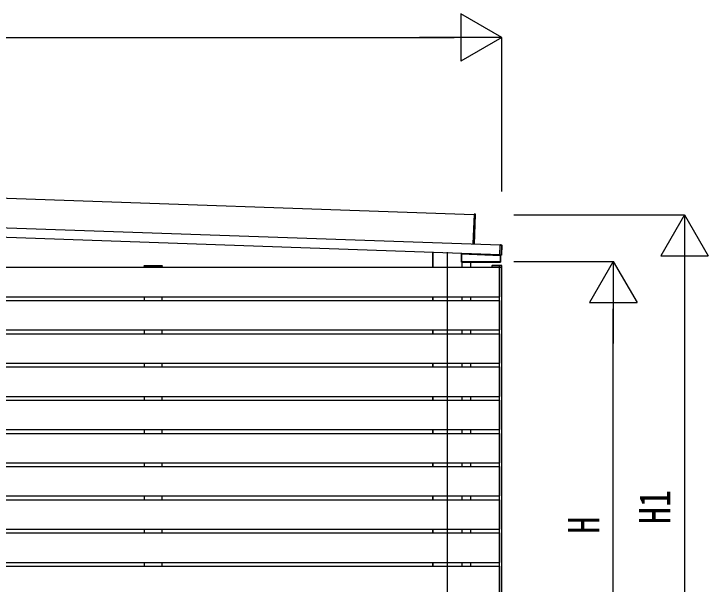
# Model space of a CAD drawing. Units: millimetres, scale not verified. Extents: x -16820 to 16820, y -11880 to 11880.
# Drawn here: x 223 to 3152, y -4121 to -1716 of the extents above; entities that cross this region are included whole.
import ezdxf
from ezdxf.enums import TextEntityAlignment as Align

# ---------------------------------------------------------------- set-up
doc = ezdxf.new("R2010")
doc.units = ezdxf.units.MM
doc.header["$LTSCALE"] = 60
for name, color, linetype in [('0-3_YKK_12', 2, 'Continuous'), ('0-4_YKK_A1', 4, 'Continuous'), ('0-5_YKK_D', 6, 'Continuous')]:
    doc.layers.add(name, color=color, linetype=linetype)
doc.styles.add('ＭＳ ゴシック', font='')
doc.styles.get('ＭＳ ゴシック').set_extended_font_data('MS Gothic')

msp = doc.modelspace()

# ---------------------------------------------------------------- linework, layer by layer
at = {"layer": '0-3_YKK_12'}
msp.add_line((2051.52, -5512.49), (2051.52, -2720.99), dxfattribs=at)
at = {"layer": '0-4_YKK_A1'}
for p, q in [((2163.73, -2563.72), (-2150.84, -2413.05)), ((2273.79, -2691.94), (-2720.86, -2517.52)), ((2272.4, -2731.91), (-2722.26, -2557.49)), ((2165.42, -2687.19), (2169.8, -2561.76)), ((2169.33, -2561.75), (2169.8, -2561.76)), ((2280.85, -2691.64), (2273.81, -2691.4)), ((2273.83, -2690.9), (2273.84, -2690.55)), ((2275.04, -2690.59), (2273.84, -2690.55)), ((2273.84, -2690.55), (2273.84, -2690.55)), ((2275.04, -2690.59), (2273.84, -2690.55)), ((2275.04, -2690.59), (2275.04, -2690.59)), ((2275.64, -2690.5), (2281.34, -2690.7)), ((2275.64, -2690.5), (2275.64, -2690.57)), ((2279.41, -2732.7), (2280.85, -2691.64)), ((2281.35, -2691.66), (2279.91, -2732.71)), ((2281.82, -2691.21), (2280.36, -2733.19)), ((2281.35, -2691.66), (2280.85, -2691.64)), ((2280.87, -2691.14), (2281.34, -2690.7)), ((2281.82, -2691.21), (2281.35, -2691.66)), ((1989.02, -2722.02), (1989.02, -2784.99)), ((1990.22, -2722.06), (1990.22, -2784.99)), ((1990.62, -2722.07), (1990.62, -2784.99)), ((2110.42, -2728.77), (2110.42, -2762.24)), ((2110.42, -2728.77), (2110.8, -2728.78)), ((2111.1, -2728.48), (2110.72, -2728.47)), ((2110.8, -2728.78), (2111.1, -2728.78)), ((2110.8, -2728.78), (2110.8, -2761.86)), ((2110.92, -2728.27), (2110.92, -2726.27)), ((2111.1, -2728.78), (2111.11, -2728.48)), ((2111.11, -2728.48), (2273.91, -2734.17)), ((2111.27, -2728.28), (2111.57, -2728.28)), ((2111.27, -2728.29), (2111.57, -2728.3)), ((2111.57, -2728.28), (2111.57, -2726.3)), ((2273.41, -2733.95), (2111.57, -2728.3)), ((2272.36, -2732.95), (2272.35, -2733.3)), ((2272.35, -2733.3), (2273.55, -2733.34)), ((2272.35, -2733.3), (2272.35, -2733.3)), ((2272.35, -2733.3), (2273.55, -2733.34)), ((2273.44, -2733.34), (2273.41, -2733.95)), ((2273.71, -2733.96), (2273.41, -2733.95)), ((2273.55, -2733.34), (2273.55, -2733.34)), ((2273.71, -2733.96), (2273.74, -2733.35)), ((2273.82, -2734.14), (2273.85, -2733.36)), ((2275.93, -2734.24), (2273.91, -2734.17)), ((2274.15, -2733.4), (2274.14, -2733.47)), ((2279.84, -2733.67), (2274.14, -2733.47)), ((2275.63, -2762.25), (2276.59, -2734.56)), ((2275.93, -2734.24), (2275.92, -2734.54)), ((2276.3, -2734.25), (2275.93, -2734.24)), ((2276.21, -2734.55), (2276.59, -2734.56)), ((2279.84, -2733.67), (2279.4, -2733.2)), ((2279.91, -2732.71), (2279.41, -2732.7)), ((2279.91, -2732.71), (2280.36, -2733.19)), ((771.72, -2779.99), (771.8, -2778.44)), ((771.72, -2779.99), (847.72, -2779.99)), ((772.22, -2779.99), (772.22, -2784.99)), ((772.22, -2779.99), (847.22, -2779.99)), ((772.8, -2777.49), (846.64, -2777.49)), ((847.22, -2779.99), (847.22, -2784.99)), ((847.64, -2778.44), (847.72, -2779.99)), ((2110.8, -2761.86), (2110.42, -2762.24)), ((2110.72, -2762.54), (2111.1, -2762.16)), ((2110.72, -2762.54), (2275.33, -2762.54)), ((2111.1, -2761.86), (2110.8, -2761.86)), ((2111.1, -2761.86), (2111.1, -2762.16)), ((2111.1, -2762.16), (2274.96, -2762.16)), ((2112.42, -2762.54), (2112.42, -2784.99)), ((2112.42, -2762.99), (2112.82, -2762.99)), ((2112.82, -2762.99), (2112.82, -2784.99)), ((2112.82, -2762.99), (2113.12, -2762.99)), ((2113.12, -2762.99), (2148.52, -2762.99)), ((2119.92, -2762.99), (2119.92, -2762.79)), ((2122.92, -2762.79), (2119.92, -2762.79)), ((2122.92, -2762.54), (2122.92, -2762.79)), ((2122.92, -2762.79), (2122.92, -2762.99)), ((2146.42, -2762.79), (2143.42, -2762.79)), ((2143.42, -2762.99), (2143.42, -2762.79)), ((2146.42, -2762.79), (2146.42, -2762.99)), ((2148.52, -2762.99), (2149.02, -2762.99)), ((2149.02, -2762.99), (2149.02, -2784.99)), ((2268.63, -2777.49), (2240.62, -2777.49)), ((2268.63, -2777.49), (2270.62, -2777.49)), ((2280.53, -2777.49), (2270.62, -2777.49)), ((2274.96, -2761.86), (2274.96, -2762.16)), ((2274.96, -2762.16), (2275.33, -2762.54)), ((2275.63, -2762.25), (2275.26, -2761.87)), ((2281.53, -2784.99), (2281.53, -2778.49)), ((2149.02, -2784.99), (2271.03, -2784.99)), ((2281.53, -2784.99), (2241.53, -2784.99)), ((2281.53, -2784.99), (2241.53, -2784.99)), ((2268.22, -2784.99), (2269.22, -2784.99)), ((2271.03, -2784.99), (2271.03, -2908.99)), ((2271.53, -4868.99), (2271.53, -2784.99)), ((2280.53, -2784.99), (2281.53, -2784.99)), ((2281.53, -4868.99), (2281.53, -2784.99)), ((772.22, -2908.99), (772.22, -2924.99)), ((847.22, -2908.99), (847.22, -2924.99)), ((1989.02, -2908.99), (1989.02, -2924.99)), ((1990.22, -2908.99), (1990.22, -2924.99)), ((1990.62, -2908.99), (1990.62, -2924.99)), ((2112.42, -2908.99), (2112.42, -2924.99)), ((2112.82, -2908.99), (2112.82, -2924.99)), ((2149.02, -2908.99), (2149.02, -2924.99)), ((2149.02, -2924.99), (2271.03, -2924.99)), ((2271.03, -2924.99), (2271.03, -3048.99)), ((772.22, -3048.99), (772.22, -3064.99)), ((847.22, -3048.99), (847.22, -3064.99)), ((1989.02, -3048.99), (1989.02, -3064.99)), ((1990.22, -3048.99), (1990.22, -3064.99)), ((1990.62, -3048.99), (1990.62, -3064.99)), ((2112.42, -3048.99), (2112.42, -3064.99)), ((2112.82, -3048.99), (2112.82, -3064.99)), ((2149.02, -3048.99), (2149.02, -3064.99)), ((2149.02, -3064.99), (2271.03, -3064.99)), ((2271.03, -3064.99), (2271.03, -3188.99)), ((772.22, -3188.99), (772.22, -3204.99)), ((847.22, -3188.99), (847.22, -3204.99)), ((1989.02, -3188.99), (1989.02, -3204.99)), ((1990.22, -3188.99), (1990.22, -3204.99)), ((1990.62, -3188.99), (1990.62, -3204.99)), ((2112.42, -3188.99), (2112.42, -3204.99)), ((2112.82, -3188.99), (2112.82, -3204.99)), ((2149.02, -3188.99), (2149.02, -3204.99)), ((2149.02, -3204.99), (2271.03, -3204.99)), ((2271.03, -3204.99), (2271.03, -3328.99)), ((772.22, -3328.99), (772.22, -3344.99)), ((847.22, -3328.99), (847.22, -3344.99)), ((1989.02, -3328.99), (1989.02, -3344.99)), ((1990.22, -3328.99), (1990.22, -3344.99)), ((1990.62, -3328.99), (1990.62, -3344.99)), ((2112.42, -3328.99), (2112.42, -3344.99)), ((2112.82, -3328.99), (2112.82, -3344.99)), ((2149.02, -3328.99), (2149.02, -3344.99)), ((2149.02, -3344.99), (2271.03, -3344.99)), ((2271.03, -3344.99), (2271.03, -3468.99)), ((772.22, -3468.99), (772.22, -3484.99)), ((847.22, -3468.99), (847.22, -3484.99)), ((1989.02, -3468.99), (1989.02, -3484.99)), ((1990.22, -3468.99), (1990.22, -3484.99)), ((1990.62, -3468.99), (1990.62, -3484.99)), ((2112.42, -3468.99), (2112.42, -3484.99)), ((2112.82, -3468.99), (2112.82, -3484.99)), ((2149.02, -3468.99), (2149.02, -3484.99)), ((2149.02, -3484.99), (2271.03, -3484.99)), ((2271.03, -3484.99), (2271.03, -3608.99)), ((772.22, -3608.99), (772.22, -3624.99)), ((847.22, -3608.99), (847.22, -3624.99)), ((1989.02, -3608.99), (1989.02, -3624.99)), ((1990.22, -3608.99), (1990.22, -3624.99)), ((1990.62, -3608.99), (1990.62, -3624.99)), ((2112.42, -3608.99), (2112.42, -3624.99)), ((2112.82, -3608.99), (2112.82, -3624.99)), ((2149.02, -3608.99), (2149.02, -3624.99)), ((2149.02, -3624.99), (2271.03, -3624.99)), ((2271.03, -3624.99), (2271.03, -3748.99)), ((772.22, -3748.99), (772.22, -3764.99)), ((847.22, -3748.99), (847.22, -3764.99)), ((1989.02, -3748.99), (1989.02, -3764.99)), ((1990.22, -3748.99), (1990.22, -3764.99)), ((1990.62, -3748.99), (1990.62, -3764.99)), ((2112.42, -3748.99), (2112.42, -3764.99)), ((2112.82, -3748.99), (2112.82, -3764.99)), ((2149.02, -3748.99), (2149.02, -3764.99)), ((2149.02, -3764.99), (2271.03, -3764.99)), ((2271.03, -3764.99), (2271.03, -3888.99)), ((772.22, -3888.99), (772.22, -3904.99)), ((847.22, -3888.99), (847.22, -3904.99)), ((1989.02, -3888.99), (1989.02, -3904.99)), ((1990.22, -3888.99), (1990.22, -3904.99)), ((1990.62, -3888.99), (1990.62, -3904.99)), ((2112.42, -3888.99), (2112.42, -3904.99)), ((2112.82, -3888.99), (2112.82, -3904.99)), ((2149.02, -3888.99), (2149.02, -3904.99)), ((2149.02, -3904.99), (2271.03, -3904.99)), ((2271.03, -3904.99), (2271.03, -4028.99)), ((772.22, -4028.99), (772.22, -4044.99)), ((847.22, -4028.99), (847.22, -4044.99)), ((1989.02, -4028.99), (1989.02, -4044.99)), ((1990.22, -4028.99), (1990.22, -4044.99)), ((1990.62, -4028.99), (1990.62, -4044.99)), ((2112.42, -4028.99), (2112.42, -4044.99)), ((2112.82, -4028.99), (2112.82, -4044.99)), ((2149.02, -4028.99), (2149.02, -4044.99)), ((2149.02, -4044.99), (2271.03, -4044.99)), ((2271.03, -4044.99), (2271.03, -4168.99))]:
    msp.add_line(p, q, dxfattribs=at)
for points in [[(2169.35, -2561.25), (2163.83, -2560.72), (2163.82, -2561.22), (2159.45, -2686.14)], [(2163.82, -2561.22), (2169.33, -2561.75), (2164.97, -2686.67)], [(2272.36, -2732.95), (2272.38, -2732.45), (2273.81, -2691.4), (2273.83, -2690.9)], [(2273.83, -2690.9), (2280.87, -2691.14), (2280.85, -2691.64)], [(2275.64, -2690.57), (2275.58, -2690.58), (2275.54, -2690.59)], [(2111.27, -2726.28), (2111.27, -2728.28), (2110.92, -2728.27)], [(2272.38, -2732.45), (2279.41, -2732.7), (2279.4, -2733.2), (2272.36, -2732.95)], [(2274.06, -2733.38), (2274.09, -2733.39), (2274.15, -2733.4)], [(2274.96, -2761.86), (2275.26, -2761.87), (2276.21, -2734.55), (2275.92, -2734.54)], [(2143.42, -2762.54), (2143.42, -2762.79), (2122.92, -2762.79)], [(2239.62, -2778.42), (2239.22, -2784.99), (2240.22, -2784.99), (2268.22, -2784.99)], [(2269.62, -2778.42), (2269.22, -2784.99), (2270.22, -2784.99), (2280.53, -2784.99)], [(-2717.97, -2784.99), (-1736.78, -2784.99), (2149.02, -2784.99)], [(-2717.97, -2924.99), (-1736.78, -2924.99), (2149.02, -2924.99)], [(-1736.78, -2908.99), (2149.02, -2908.99), (2271.03, -2908.99)], [(-2717.97, -3064.99), (-1736.78, -3064.99), (2149.02, -3064.99)], [(-1736.78, -3048.99), (2149.02, -3048.99), (2271.03, -3048.99)], [(-1736.78, -3188.99), (2149.02, -3188.99), (2271.03, -3188.99)], [(-2717.97, -3204.99), (-1736.78, -3204.99), (2149.02, -3204.99)], [(-1736.78, -3328.99), (2149.02, -3328.99), (2271.03, -3328.99)], [(-2717.97, -3344.99), (-1736.78, -3344.99), (2149.02, -3344.99)], [(-2717.97, -3484.99), (-1736.78, -3484.99), (2149.02, -3484.99)], [(-1736.78, -3468.99), (2149.02, -3468.99), (2271.03, -3468.99)], [(-2717.97, -3624.99), (-1736.78, -3624.99), (2149.02, -3624.99)], [(-1736.78, -3608.99), (2149.02, -3608.99), (2271.03, -3608.99)], [(-1736.78, -3748.99), (2149.02, -3748.99), (2271.03, -3748.99)], [(-2717.97, -3764.99), (-1736.78, -3764.99), (2149.02, -3764.99)], [(-1736.78, -3888.99), (2149.02, -3888.99), (2271.03, -3888.99)], [(-2717.97, -3904.99), (-1736.78, -3904.99), (2149.02, -3904.99)], [(-1736.78, -4028.99), (2149.02, -4028.99), (2271.03, -4028.99)], [(-2717.97, -4044.99), (-1736.78, -4044.99), (2149.02, -4044.99)]]:
    msp.add_lwpolyline(points, dxfattribs=at)
msp.add_lwpolyline([(2111.1, -2761.86), (2111.1, -2728.78), (2275.92, -2734.54), (2274.96, -2761.86)], close=True, dxfattribs=at)
for centre, radius, start, end in [((2167.29, -2561.43), 2.07, 351.06854, 4.93146), ((2169.3, -2561.75), 0.5, 358, 84.5), ((2275.28, -2686.58), 4.01, 266.55184, 273.90119), ((2280.85, -2691.64), 0.501, 358.24971, 87.75029), ((2111.1, -2728.78), 0.3, 88.05611, 180.04719), ((2111.1, -2728.78), 0.3, 88.19064, 179.87538), ((2111.1, -2728.78), 0.3, 90.16173, 180.04449), ((2111.1, -2728.64), 0.159, 86.02272, 89.97728), ((2273.53, -2737.05), 3.71, 81.82188, 89.76035), ((2273.91, -2733.97), 0.2, 178, 268), ((2275.92, -2734.54), 0.3, 357.94657, 87.94647), ((2279.41, -2732.69), 0.501, 268.24971, 357.75029), ((772.8, -2778.49), 1, 90, 177), ((846.64, -2778.49), 1, 3, 90), ((2111.1, -2761.86), 0.301, 180.24971, 269.75029), ((2119.62, -2762.79), 0.3, 0, 54.36863), ((2146.72, -2762.79), 0.3, 125.63137, 180), ((2240.62, -2778.49), 1, 90, 176.5), ((2270.62, -2778.49), 1, 90, 176.5), ((2274.96, -2761.86), 0.301, 270.23913, 357.76087), ((2280.53, -2778.49), 1, 0, 90)]:
    msp.add_arc(centre, radius, start, end, dxfattribs=at)
for centre, major_axis, ratio, start_param, end_param in [((2275.04, -2690.55), (0.6, -0.021), 0.061163, 4.712389, 6.2831853), ((2275.63, -2690.8), (-0.01, -0.3), 0.998135, 3.1415927, 3.9545103), ((2281.32, -2691.2), (0.367, 0.342), 0.99628, 5.4996506, 7.06672), ((2110.72, -2728.77), (-0.3, 0.01), 0.998133, 4.7490956, 6.3180268), ((2110.72, -2728.27), (-0.2, 0.007), 0.998133, 1.607503, 3.1764341), ((2110.8, -2728.28), (0, 0.5), 0.061125, 3.1027435, 3.1394501), ((2111.1, -2728.28), (0.007, 0.2), 0.854479, 3.1782993, 4.712389), ((2111.1, -2728.28), (0.47, -0.016), 0.425228, 4.7490956, 6.2831853), ((2111.1, -2728.28), (-0.011, 0.2), 0.151815, 3.0913179, 3.1280246), ((2111.07, -2728.28), (0.201, -0.007), 0.992577, 6.2831853, 6.3180268), ((2111.07, -2728.28), (-0.501, 0.017), 0.998133, 3.1415927, 3.1764341), ((2273.91, -2733.97), (0.5, -0.017), 0.4, 3.1415927, 4.712389), ((2273.55, -2733.38), (0.6, -0.021), 0.061163, 6.2831853, 7.8539816), ((2274.15, -2733.17), (-0.01, -0.3), 0.998135, 5.4691958, 6.2831853), ((2276.29, -2734.55), (0.3, -0.01), 0.998135, 0, 1.5707963), ((2279.86, -2733.17), (0.342, -0.367), 0.99628, 5.4996506, 7.06672), ((2110.72, -2762.24), (0.213, 0.213), 0.99628, 2.358058, 3.9251274), ((2275.33, -2762.24), (-0.209, 0.217), 0.996405, 2.3754474, 3.9077379)]:
    msp.add_ellipse(centre, major_axis=major_axis, ratio=ratio, start_param=start_param, end_param=end_param, dxfattribs=at)
at = {"layer": '0-5_YKK_D'}
for p, q in [((2280.77, -1816.49), (2107.57, -1716.49)), ((2107.57, -1716.49), (2107.57, -1916.49)), ((2280.77, -2464.93), (2280.77, -1815.49)), ((-2529.24, -1816.49), (2080.77, -1816.49)), ((2280.77, -1816.49), (1934.36, -1816.49)), ((2280.77, -1816.49), (2107.57, -1916.49)), ((2331.85, -2563.72), (3052.52, -2563.72)), ((3051.52, -2563.72), (2951.52, -2736.92)), ((3051.52, -2563.72), (3151.52, -2736.92)), ((3051.52, -2563.72), (3051.52, -2910.13)), ((2951.52, -2736.92), (3151.52, -2736.92)), ((2331.85, -2759.99), (2752.52, -2759.99)), ((2751.52, -2759.99), (2651.52, -2933.19)), ((2751.52, -2759.99), (2851.52, -2933.19)), ((2751.52, -2759.99), (2751.52, -3106.4)), ((3051.52, -2763.72), (3051.52, -4759.99)), ((2651.52, -2933.19), (2851.52, -2933.19)), ((2751.52, -4759.99), (2751.52, -2959.99))]:
    msp.add_line(p, q, dxfattribs=at)

# ---------------------------------------------------------------- texts
at = {"layer": '0-5_YKK_D', "style": 'ＭＳ ゴシック', "width": 0.8}
for s, p in [('H1', (3031.52, -3867.45)), ('H', (2731.52, -3907.99))]:
    msp.add_text(s, height=132, rotation=90, dxfattribs=at).set_placement(p, align=Align.BOTTOM_LEFT)

doc.saveas('drawing.dxf')
